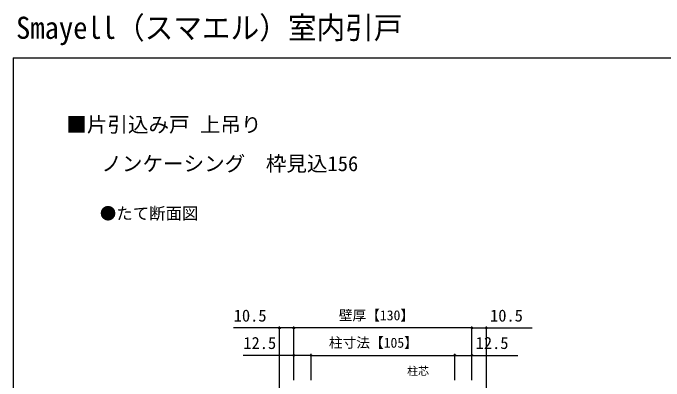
# Model space of a CAD drawing. Units: millimetres, scale not verified. Extents: x -525 to 525, y -783 to 780.
# Drawn here: x -524.9 to -49.8, y 511 to 779.6 of the extents above; entities that cross this region are included whole.
import ezdxf
from ezdxf.enums import TextEntityAlignment as Align

# ---------------------------------------------------------------- set-up
doc = ezdxf.new("R2010")
doc.units = ezdxf.units.MM
doc.header["$LTSCALE"] = 4
for name, color, linetype in [('0-2_USER1', 3, 'Continuous'), ('0-8_YKK_D', 6, 'Continuous'), ('0-9_YKK_ZWAK', 7, 'Continuous')]:
    doc.layers.add(name, color=color, linetype=linetype)
doc.styles.add('ＭＳ ゴシック', font='')
doc.styles.get('ＭＳ ゴシック').set_extended_font_data('MS Gothic')

msp = doc.modelspace()

# ---------------------------------------------------------------- linework, layer by layer
at = {"layer": '0-8_YKK_D'}
for p, q in [((-330.4, 465.683), (-330.4, 550.683)), ((-319.9, 511.683), (-319.9, 550.683)), ((-319.9, 511.683), (-319.9, 550.683)), ((-189.9, 549.683), (-319.9, 549.683)), ((-189.9, 511.683), (-189.9, 550.683)), ((-189.9, 511.683), (-189.9, 550.683)), ((-179.4, 465.683), (-179.4, 550.683)), ((-319.9, 511.683), (-319.9, 530.683)), ((-307.4, 511.683), (-307.4, 530.683)), ((-307.4, 511.683), (-307.4, 530.683)), ((-307.4, 529.683), (-202.4, 529.683)), ((-202.4, 511.683), (-202.4, 530.683)), ((-202.4, 511.683), (-202.4, 530.683)), ((-189.9, 511.683), (-189.9, 530.683))]:
    msp.add_line(p, q, dxfattribs=at)
for points in [[(-319.9, 549.683), (-330.4, 549.683), (-363.95, 549.683)], [(-189.9, 549.683), (-179.4, 549.683), (-145.85, 549.683)], [(-307.4, 529.683), (-319.9, 529.683), (-356.924, 529.683)], [(-202.4, 529.683), (-189.9, 529.683), (-156.35, 529.683)]]:
    msp.add_lwpolyline(points, dxfattribs=at)
for centre in [(-330.4, 549.683), (-319.9, 549.683), (-319.9, 549.683), (-189.9, 549.683), (-189.9, 549.683), (-179.4, 549.683), (-319.9, 529.683), (-307.4, 529.683), (-307.4, 529.683), (-202.4, 529.683), (-202.4, 529.683), (-189.9, 529.683)]:
    msp.add_circle(centre, 0.637, dxfattribs=at)
at = {"layer": '0-9_YKK_ZWAK'}
for q in [(-524.9, -783.2), (525.1, 746.8)]:
    msp.add_line((-524.9, 746.8), q, dxfattribs=at)

# ---------------------------------------------------------------- texts
at = {"layer": '0-2_USER1', "style": 'ＭＳ ゴシック', "width": 0.95}
msp.add_text('Smayell（スマエル）室内引戸', height=16.13, dxfattribs=at).set_placement((-522.681, 755.925), align=Align.BOTTOM_LEFT)
at = {"layer": '0-2_USER1', "style": 'ＭＳ ゴシック'}
for s, height, p in [('■片引込み戸 上吊り', 11, (-486.053, 689.34)), ('\u3000 ノンケーシング\u3000枠見込156', 11, (-482.9, 660.845)), ('●たて断面図', 8.798, (-461.536, 626.232))]:
    msp.add_text(s, height=height, dxfattribs=at).set_placement(p, align=Align.BOTTOM_LEFT)
at = {"layer": '0-8_YKK_D', "style": 'ＭＳ ゴシック'}
for s, height, p in [('10.5', 8.798, (-363.791, 551.683)), ('壁厚【130】', 7.331, (-287.116, 553.046)), ('10.5', 8.798, (-176.691, 551.683)), ('12.5', 8.798, (-356.765, 531.683)), ('柱寸法【105】', 7.331, (-294.36, 533.046)), ('12.5', 8.798, (-187.191, 531.683)), ('柱芯', 5.865, (-237.212, 513.471))]:
    msp.add_text(s, height=height, dxfattribs=at).set_placement(p, align=Align.BOTTOM_LEFT)

doc.saveas('drawing.dxf')
